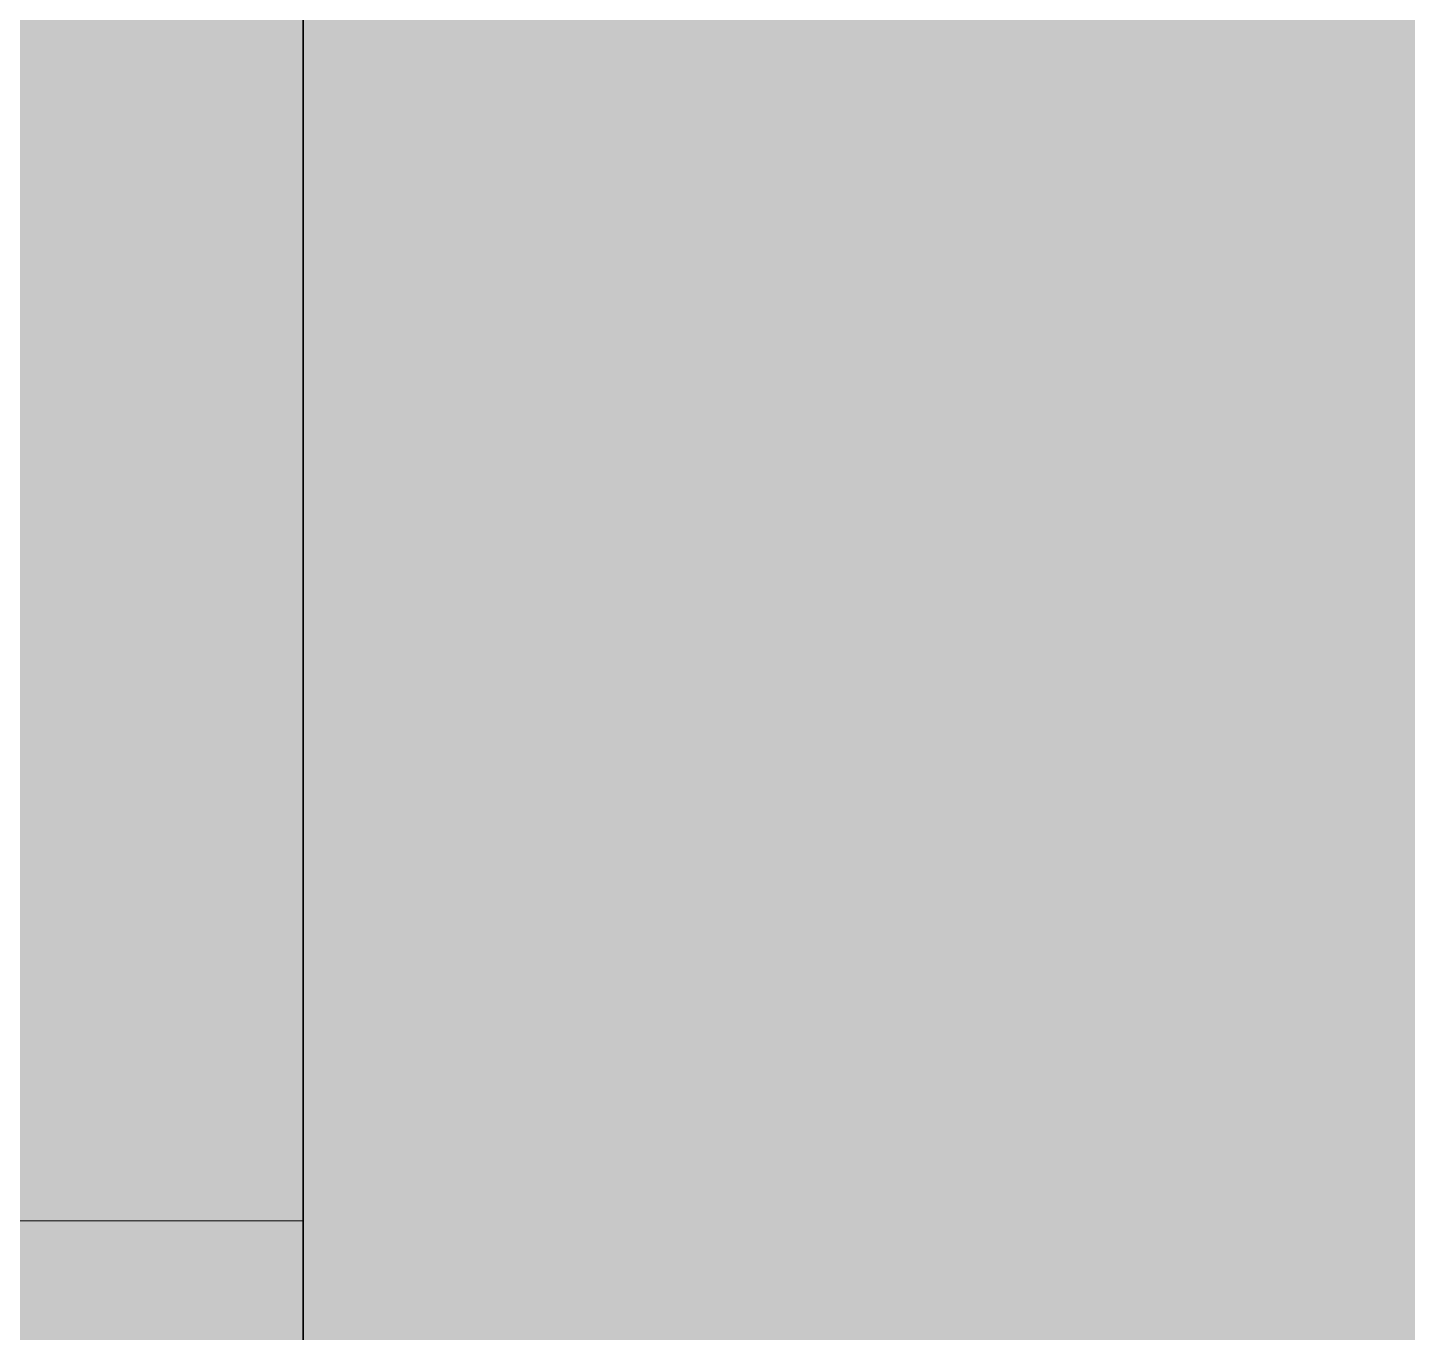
# Model space of a CAD drawing. Header units: inches. Extents: x -10205 to 13964, y -460 to 30702.
# Drawn here: x -2906.684 to -2905.945, y 10010.78 to 10011.479 of the extents above; entities that cross this region are included whole.
import ezdxf

# ---------------------------------------------------------------- set-up
doc = ezdxf.new("R2010")
doc.units = ezdxf.units.IN
doc.header["$MEASUREMENT"] = 0
for name, color, linetype, lineweight in [('A-GENM', 5, 'Continuous', 9), ('A-GENM-10', 5, 'Continuous', 25), ('A-WALL', 113, 'Continuous', 9), ('A-WALL-7', 113, 'Continuous', 5), ('A-WALL-8', 113, 'Continuous', 25)]:
    doc.layers.add(name, color=color, linetype=linetype, lineweight=lineweight)

# ---------------------------------------------------------------- blocks, each defined once
blk = doc.blocks.new('_THE_ WINDOW _ DOOR - Window - 1st Floor-V143-SITE PLAN - CAD FILE')
at = {"layer": 'A-GENM'}
h = blk.add_hatch(color=256, dxfattribs=at)
h.paths.add_polyline_path([(19.0125, -2.8125), (19.0125, -0.8125), (17.0125, -0.8125), (17.0125, -4.8125), (19.0125, -4.8125), (19.0125, -3.3125)], flags=0)
h.paths.add_polyline_path([(-17.0125, -3.8125), (-17.0125, -0.8125), (-19.0125, -0.8125), (-19.0125, -4.8125), (-17.0125, -4.8125), (-17.0125, -4.3125)], flags=0)
at = {"layer": 'A-GENM-10'}
blk.add_line((-19.0125, -0.8125), (-19.0125, -4.8125), dxfattribs=at)

msp = doc.modelspace()

# ---------------------------------------------------------------- hatches: boundary and pattern name
at = {"layer": 'A-WALL-7'}
h = msp.add_hatch(color=256, dxfattribs=at)
h.paths.add_polyline_path([(-3829.22374, 10010.8394), (-3751.33624, 10010.8394), (-3751.33624, 10011.5894), (-3829.97374, 10011.5894), (-3829.97374, 10010.8394)], flags=0)
h.paths.add_polyline_path([(-3713.31124, 10010.8394), (-3712.93624, 10010.8394), (-3712.93624, 10011.5894), (-3713.31124, 10011.5894), (-3713.31124, 10011.0894)], flags=0)
h.paths.add_polyline_path([(-3674.91124, 10010.8394), (-3482.53624, 10010.8394), (-3482.53624, 10011.5894), (-3674.91124, 10011.5894), (-3674.91124, 10011.0894)], flags=0)
h.paths.add_polyline_path([(-3444.51124, 10010.8394), (-3348.52374, 10010.8394), (-3348.52374, 10011.5894), (-3444.51124, 10011.5894), (-3444.51124, 10011.0894)], flags=0)
h.paths.add_polyline_path([(-3310.49874, 10010.8394), (-3252.13624, 10010.8394), (-3252.13624, 10011.5894), (-3310.49874, 10011.5894), (-3310.49874, 10011.0894)], flags=0)
h.paths.add_polyline_path([(-3213.73624, 10010.8394), (-3213.73624, 10011.5894), (-3214.11124, 10011.5894), (-3214.11124, 10010.8394)], flags=0)
h.paths.add_polyline_path([(-3175.71124, 10010.8394), (-3098.53624, 10010.8394), (-3098.53624, 10011.5894), (-3175.71124, 10011.5894), (-3175.71124, 10011.0894)], flags=0)
h.paths.add_polyline_path([(-3016.39874, 10010.8394), (-3016.39874, 10011.5894), (-3060.51124, 10011.5894), (-3060.51124, 10010.8394)], flags=0)
h.paths.add_polyline_path([(-2978.37374, 10010.8394), (-2906.53624, 10010.8394), (-2906.53624, 10011.5894), (-2978.37374, 10011.5894), (-2978.37374, 10011.0894)], flags=0)
h.paths.add_polyline_path([(-2846.74874, 10010.8394), (-2791.33624, 10010.8394), (-2791.33624, 10011.5894), (-2868.51124, 10011.5894), (-2868.51124, 10010.8394), (-2847.37374, 10010.8394)], flags=0)
h.paths.add_polyline_path([(-2637.92374, 10010.8394), (-2615.92374, 10010.8394), (-2615.92374, 10011.5894), (-2676.51124, 10011.5894), (-2676.51124, 10010.8394), (-2656.18412, 10010.8394)], flags=0)
h.paths.add_polyline_path([(-2714.53624, 10010.8394), (-2714.53624, 10011.5894), (-2753.31124, 10011.5894), (-2753.31124, 10010.8394)], flags=0)
h.paths.add_polyline_path([(-2214.96124, 10010.8394), (-2214.96124, 10011.5894), (-2281.51124, 10011.5894), (-2281.51124, 10010.8394), (-2274.91556, 10010.8394)], flags=0)
h.paths.add_polyline_path([(-2563.49874, 10010.8394), (-2563.31766, 10010.89548), (-2562.62374, 10011.5894), (-2575.92374, 10011.5894), (-2575.92374, 10010.8394)], flags=0)
h.paths.add_polyline_path([(-2105.22374, 10010.8394), (-2104.22374, 10010.8394), (-2104.22374, 10011.5894), (-2138.91124, 10011.5894), (-2138.91124, 10010.8394), (-2110.72374, 10010.8394)], flags=0)
h.paths.add_polyline_path([(-2443.67374, 10010.8394), (-2407.33624, 10010.8394), (-2407.33624, 10011.5894), (-2444.42374, 10011.5894), (-2444.25948, 10011.42513)], flags=0)
h.paths.add_polyline_path([(-2369.31124, 10010.8394), (-2319.53624, 10010.8394), (-2319.53624, 10011.5894), (-2369.31124, 10011.5894), (-2369.31124, 10011.0894)], flags=0)
h = msp.add_hatch(color=256, dxfattribs=at)
h.paths.add_polyline_path([(-2103.47374, 10010.0894), (-2103.47374, 10010.8394), (-2138.91124, 10010.8394), (-2138.91124, 10010.0894), (-2105.75415, 10010.0894)], flags=0)
h.paths.add_polyline_path([(-3252.13624, 10010.0894), (-3252.13624, 10010.8394), (-3310.49874, 10010.8394), (-3310.49874, 10010.0894), (-3272.87374, 10010.0894)], flags=0)
h.paths.add_polyline_path([(-3175.71124, 10010.0894), (-3098.53624, 10010.0894), (-3098.53624, 10010.8394), (-3175.71124, 10010.8394), (-3175.71124, 10010.1894)], flags=0)
h.paths.add_polyline_path([(-3016.39874, 10010.0894), (-3016.39874, 10010.8394), (-3060.51124, 10010.8394), (-3060.51124, 10010.0894), (-3019.12374, 10010.0894)], flags=0)
h.paths.add_polyline_path([(-2214.96124, 10010.0894), (-2214.96124, 10010.8394), (-2281.51124, 10010.8394), (-2281.51124, 10010.0894), (-2274.91556, 10010.0894)], flags=0)
h.paths.add_polyline_path([(-2319.53624, 10010.0894), (-2319.53624, 10010.8394), (-2369.31124, 10010.8394), (-2369.31124, 10010.0894)], flags=0)
h.paths.add_polyline_path([(-2978.37374, 10010.0894), (-2906.53624, 10010.0894), (-2906.53624, 10010.8394), (-2978.37374, 10010.8394), (-2978.37374, 10010.1894)], flags=0)
h.paths.add_polyline_path([(-2482.62324, 10010.0894), (-2407.33624, 10010.0894), (-2407.33624, 10010.8394), (-2443.67374, 10010.8394), (-2443.54874, 10010.7144), (-2563.49874, 10010.7144), (-2563.37374, 10010.8394), (-2575.92374, 10010.8394), (-2575.92374, 10010.0894), (-2547.32594, 10010.0894)], flags=0)
h.paths.add_polyline_path([(-2868.51124, 10010.0894), (-2791.33624, 10010.0894), (-2791.33624, 10010.8394), (-2868.51124, 10010.8394), (-2868.51124, 10010.1894)], flags=0)
h.paths.add_polyline_path([(-2753.31124, 10010.0894), (-2714.53624, 10010.0894), (-2714.53624, 10010.8394), (-2753.31124, 10010.8394), (-2753.31124, 10010.1894)], flags=0)
h.paths.add_polyline_path([(-2615.92374, 10010.0894), (-2615.92374, 10010.8394), (-2676.51124, 10010.8394), (-2676.51124, 10010.0894), (-2637.92374, 10010.0894)], flags=0)
h.paths.add_polyline_path([(-3348.52374, 10010.0894), (-3348.52374, 10010.8394), (-3444.51124, 10010.8394), (-3444.51124, 10010.0894), (-3366.76111, 10010.0894)], flags=0)
h.paths.add_polyline_path([(-3214.11124, 10010.0894), (-3213.73624, 10010.0894), (-3213.73624, 10010.8394), (-3214.11124, 10010.8394), (-3214.11124, 10010.1894)], flags=0)
h.paths.add_polyline_path([(-3830.65352, 10010.0894), (-3751.33624, 10010.0894), (-3751.33624, 10010.8394), (-3830.72374, 10010.8394), (-3830.72374, 10010.0894)], flags=0)
h.paths.add_polyline_path([(-3713.31124, 10010.0894), (-3712.93624, 10010.0894), (-3712.93624, 10010.8394), (-3713.31124, 10010.8394), (-3713.31124, 10010.5894)], flags=0)
h.paths.add_polyline_path([(-3482.53624, 10010.0894), (-3482.53624, 10010.8394), (-3674.91124, 10010.8394), (-3674.91124, 10010.0894), (-3521.16164, 10010.0894)], flags=0)

# ---------------------------------------------------------------- linework, layer by layer
at = {"layer": 'A-WALL'}
msp.add_line((-2978.37374, 10010.8394), (-2906.53624, 10010.8394), dxfattribs=at)
at = {"layer": 'A-WALL-8'}
msp.add_line((-2906.53624, 10010.0894), (-2906.53624, 10018.7144), dxfattribs=at)

# ---------------------------------------------------------------- block references
at = {"layer": 'A-GENM'}
msp.add_blockref('_THE_ WINDOW _ DOOR - Window - 1st Floor-V143-SITE PLAN - CAD FILE', (-2887.52374, 10014.4019), dxfattribs=at)

doc.saveas('drawing.dxf')
